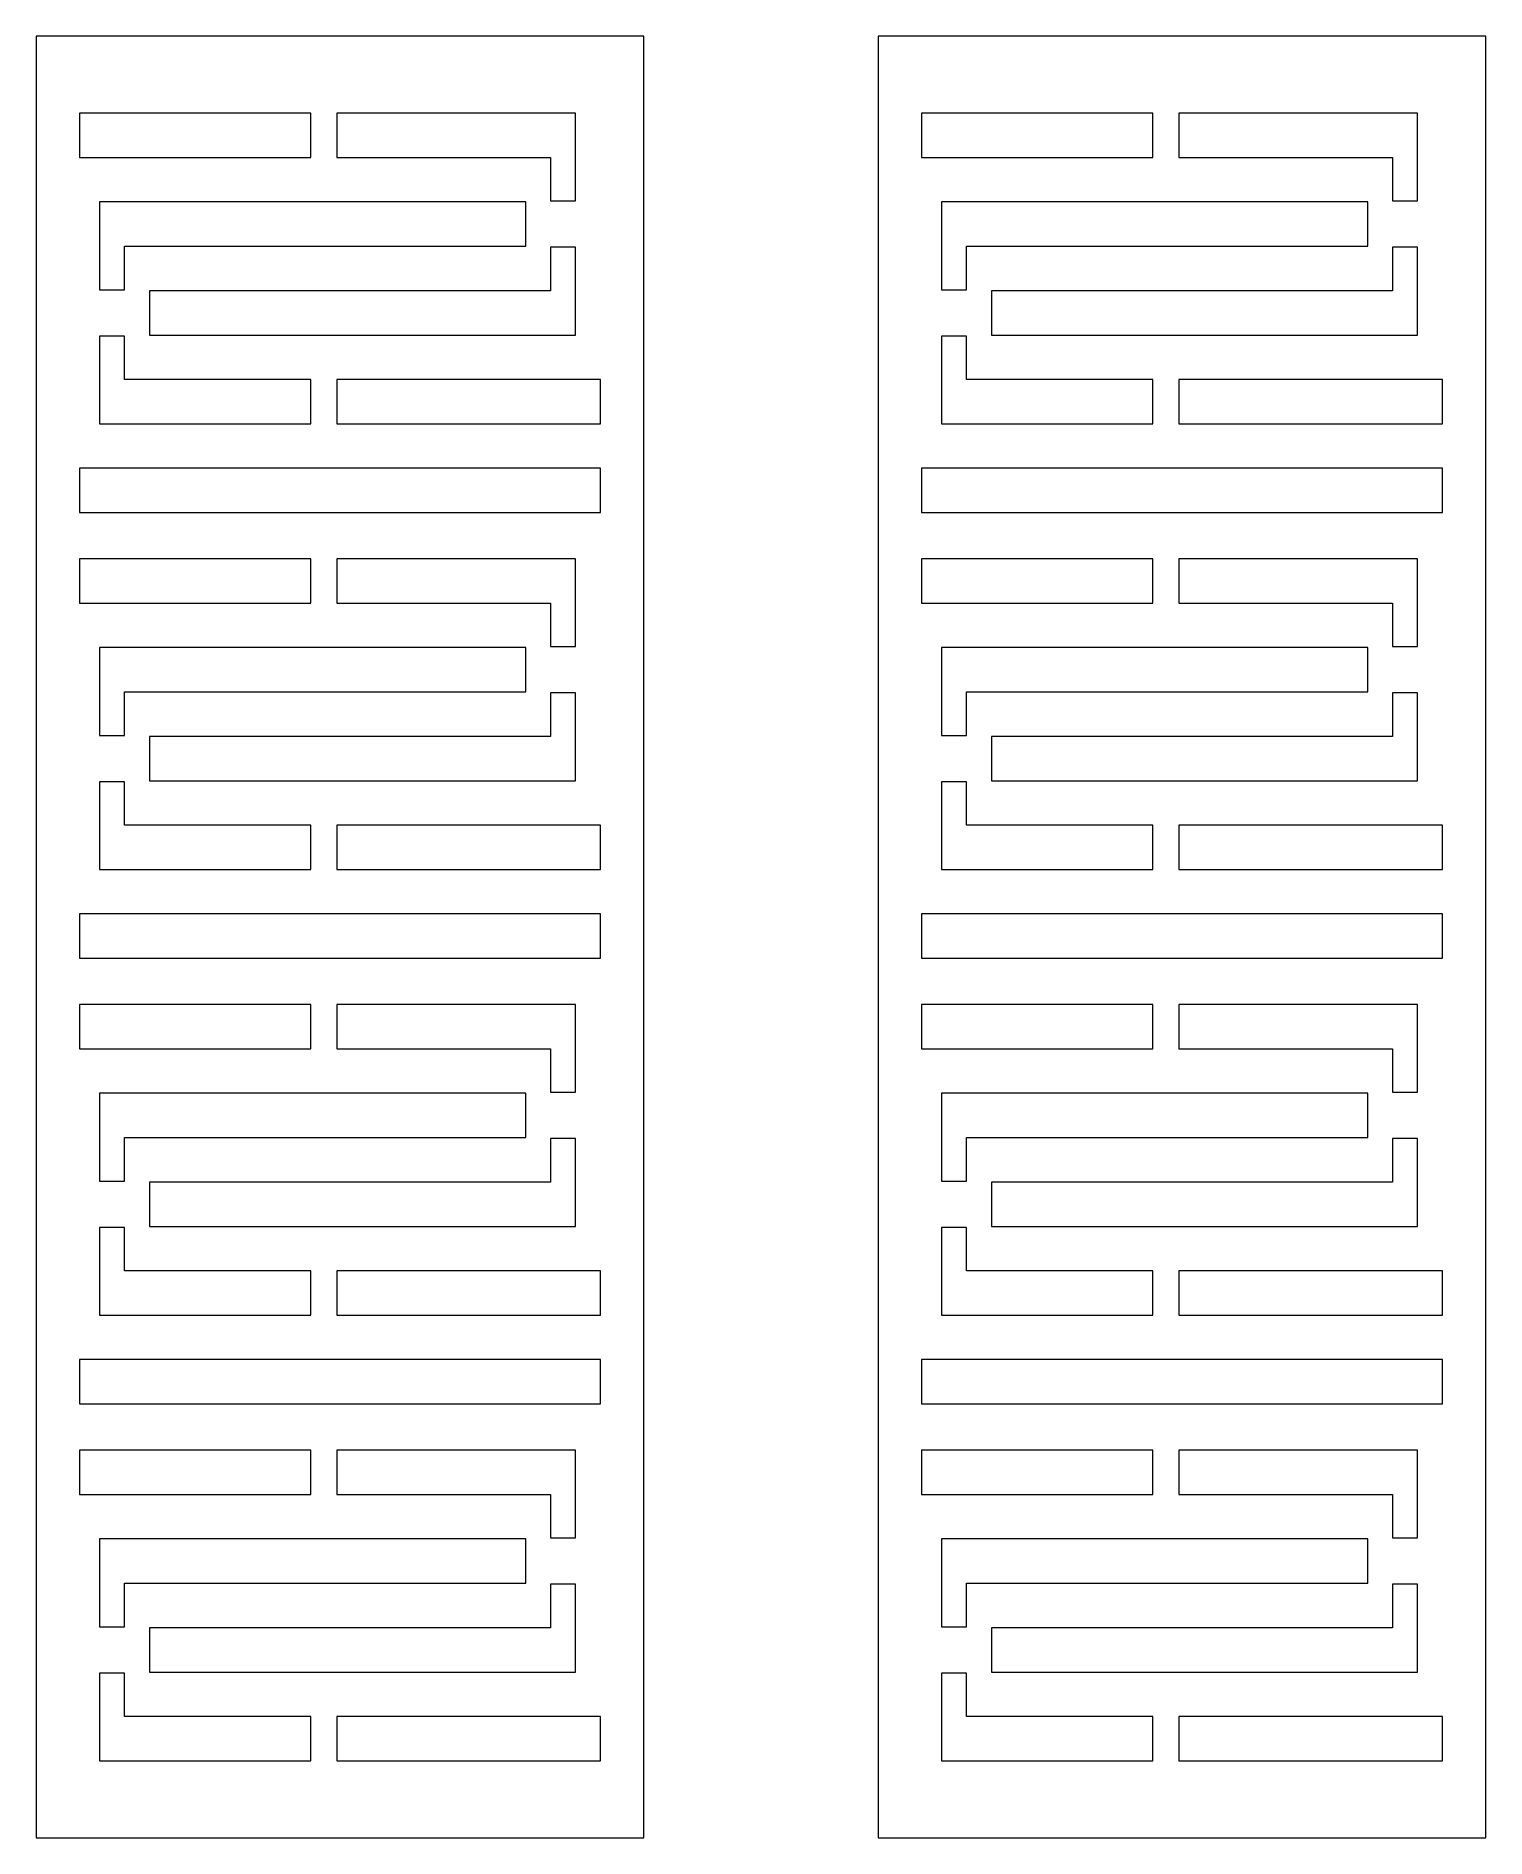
# Model space of a CAD drawing. Header units: centimetres. Extents: x -9.3 to 8.5, y -13.5 to 8.6.
import ezdxf

# ---------------------------------------------------------------- set-up
doc = ezdxf.new("R2010")
doc.units = ezdxf.units.CM
doc.header["$MEASUREMENT"] = 0
doc.layers.add('layer 1', color=7, linetype='Continuous')

msp = doc.modelspace()

# ---------------------------------------------------------------- linework, layer by layer
at = {"layer": 'layer 1', "color": 250, "lineweight": 9}
for points, knots in [([(-9.33775, 8.64633), (-9.33775, 8.64633), (-1.87497, 8.64633), (-1.87497, 8.64633), (-1.87497, 8.64633), (-1.87497, 8.64633), (-1.87497, -13.47772), (-1.87497, -13.47772), (-1.87497, -13.47772), (-1.87497, -13.47772), (-9.33775, -13.47772), (-9.33775, -13.47772), (-9.33775, -13.47772), (-9.33775, -13.47772), (-9.33775, 8.64633), (-9.33775, 8.64633)], [0, 0, 0, 0, 0.2, 0.2, 0.2, 0.2, 0.4, 0.4, 0.4, 0.4, 0.6, 0.6, 0.6, 0.6, 1, 1, 1, 1]), ([(-8.80272, 7.69883), (-8.80272, 7.69883), (-5.96615, 7.69883), (-5.96615, 7.69883), (-5.96615, 7.69883), (-5.96615, 7.69883), (-5.96615, 7.15405), (-5.96615, 7.15405), (-5.96615, 7.15405), (-5.96615, 7.15405), (-8.80272, 7.15405), (-8.80272, 7.15405), (-8.80272, 7.15405), (-8.80272, 7.15405), (-8.80272, 7.69883), (-8.80272, 7.69883)], [0, 0, 0, 0, 0.2, 0.2, 0.2, 0.2, 0.4, 0.4, 0.4, 0.4, 0.6, 0.6, 0.6, 0.6, 1, 1, 1, 1]), ([(-5.64382, 7.69883), (-5.64382, 7.69883), (-3.02062, 7.69883), (-3.02062, 7.69883), (-3.02062, 7.69883), (-3.02062, 7.69883), (-2.71531, 7.69883), (-2.71531, 7.69883), (-2.71531, 7.69883), (-2.71531, 7.69883), (-2.71531, 7.15405), (-2.71531, 7.15405), (-2.71531, 7.15405), (-2.71531, 7.15405), (-2.71531, 6.62129), (-2.71531, 6.62129), (-2.71531, 6.62129), (-2.71531, 6.62129), (-3.02062, 6.62129), (-3.02062, 6.62129), (-3.02062, 6.62129), (-3.02062, 6.62129), (-3.02062, 7.15405), (-3.02062, 7.15405), (-3.02062, 7.15405), (-3.02062, 7.15405), (-5.64382, 7.15405), (-5.64382, 7.15405), (-5.64382, 7.15405), (-5.64382, 7.15405), (-5.64382, 7.69883), (-5.64382, 7.69883)], [0, 0, 0, 0, 0.11111111, 0.11111111, 0.11111111, 0.11111111, 0.22222222, 0.22222222, 0.22222222, 0.22222222, 0.33333333, 0.33333333, 0.33333333, 0.33333333, 0.44444444, 0.44444444, 0.44444444, 0.44444444, 0.55555556, 0.55555556, 0.55555556, 0.55555556, 0.66666667, 0.66666667, 0.66666667, 0.66666667, 0.77777778, 0.77777778, 0.77777778, 0.77777778, 1, 1, 1, 1]), ([(-8.55847, 5.53173), (-8.55847, 5.53173), (-8.55847, 6.06449), (-8.55847, 6.06449), (-8.55847, 6.06449), (-8.55847, 6.06449), (-8.55847, 6.60927), (-8.55847, 6.60927), (-8.55847, 6.60927), (-8.55847, 6.60927), (-8.25316, 6.60927), (-8.25316, 6.60927), (-8.25316, 6.60927), (-8.25316, 6.60927), (-3.32593, 6.60927), (-3.32593, 6.60927), (-3.32593, 6.60927), (-3.32593, 6.60927), (-3.32593, 6.06449), (-3.32593, 6.06449), (-3.32593, 6.06449), (-3.32593, 6.06449), (-8.25316, 6.06449), (-8.25316, 6.06449), (-8.25316, 6.06449), (-8.25316, 6.06449), (-8.25316, 5.53173), (-8.25316, 5.53173), (-8.25316, 5.53173), (-8.25316, 5.53173), (-8.55847, 5.53173), (-8.55847, 5.53173)], [0, 0, 0, 0, 0.11111111, 0.11111111, 0.11111111, 0.11111111, 0.22222222, 0.22222222, 0.22222222, 0.22222222, 0.33333333, 0.33333333, 0.33333333, 0.33333333, 0.44444444, 0.44444444, 0.44444444, 0.44444444, 0.55555556, 0.55555556, 0.55555556, 0.55555556, 0.66666667, 0.66666667, 0.66666667, 0.66666667, 0.77777778, 0.77777778, 0.77777778, 0.77777778, 1, 1, 1, 1]), ([(-2.71531, 6.05246), (-2.71531, 6.05246), (-2.71531, 5.5197), (-2.71531, 5.5197), (-2.71531, 5.5197), (-2.71531, 5.5197), (-2.71531, 4.97492), (-2.71531, 4.97492), (-2.71531, 4.97492), (-2.71531, 4.97492), (-3.02062, 4.97492), (-3.02062, 4.97492), (-3.02062, 4.97492), (-3.02062, 4.97492), (-7.94345, 4.97492), (-7.94345, 4.97492), (-7.94345, 4.97492), (-7.94345, 4.97492), (-7.94345, 5.5197), (-7.94345, 5.5197), (-7.94345, 5.5197), (-7.94345, 5.5197), (-3.02062, 5.5197), (-3.02062, 5.5197), (-3.02062, 5.5197), (-3.02062, 5.5197), (-3.02062, 6.05246), (-3.02062, 6.05246), (-3.02062, 6.05246), (-3.02062, 6.05246), (-2.71531, 6.05246), (-2.71531, 6.05246)], [0, 0, 0, 0, 0.11111111, 0.11111111, 0.11111111, 0.11111111, 0.22222222, 0.22222222, 0.22222222, 0.22222222, 0.33333333, 0.33333333, 0.33333333, 0.33333333, 0.44444444, 0.44444444, 0.44444444, 0.44444444, 0.55555556, 0.55555556, 0.55555556, 0.55555556, 0.66666667, 0.66666667, 0.66666667, 0.66666667, 0.77777778, 0.77777778, 0.77777778, 0.77777778, 1, 1, 1, 1]), ([(-5.96615, 3.88536), (-5.96615, 3.88536), (-8.25316, 3.88536), (-8.25316, 3.88536), (-8.25316, 3.88536), (-8.25316, 3.88536), (-8.55847, 3.88536), (-8.55847, 3.88536), (-8.55847, 3.88536), (-8.55847, 3.88536), (-8.55847, 4.43014), (-8.55847, 4.43014), (-8.55847, 4.43014), (-8.55847, 4.43014), (-8.55847, 4.9629), (-8.55847, 4.9629), (-8.55847, 4.9629), (-8.55847, 4.9629), (-8.25316, 4.9629), (-8.25316, 4.9629), (-8.25316, 4.9629), (-8.25316, 4.9629), (-8.25316, 4.43014), (-8.25316, 4.43014), (-8.25316, 4.43014), (-8.25316, 4.43014), (-5.96615, 4.43014), (-5.96615, 4.43014), (-5.96615, 4.43014), (-5.96615, 4.43014), (-5.96615, 3.88536), (-5.96615, 3.88536)], [0, 0, 0, 0, 0.11111111, 0.11111111, 0.11111111, 0.11111111, 0.22222222, 0.22222222, 0.22222222, 0.22222222, 0.33333333, 0.33333333, 0.33333333, 0.33333333, 0.44444444, 0.44444444, 0.44444444, 0.44444444, 0.55555556, 0.55555556, 0.55555556, 0.55555556, 0.66666667, 0.66666667, 0.66666667, 0.66666667, 0.77777778, 0.77777778, 0.77777778, 0.77777778, 1, 1, 1, 1]), ([(-2.41, 3.88536), (-2.41, 3.88536), (-5.64382, 3.88536), (-5.64382, 3.88536), (-5.64382, 3.88536), (-5.64382, 3.88536), (-5.64382, 4.43014), (-5.64382, 4.43014), (-5.64382, 4.43014), (-5.64382, 4.43014), (-2.41, 4.43014), (-2.41, 4.43014), (-2.41, 4.43014), (-2.41, 4.43014), (-2.41, 3.88536), (-2.41, 3.88536)], [0, 0, 0, 0, 0.2, 0.2, 0.2, 0.2, 0.4, 0.4, 0.4, 0.4, 0.6, 0.6, 0.6, 0.6, 1, 1, 1, 1]), ([(-8.80272, 3.34058), (-8.80272, 3.34058), (-2.40999, 3.34058), (-2.40999, 3.34058), (-2.40999, 3.34058), (-2.40999, 3.34058), (-2.40999, 2.7958), (-2.40999, 2.7958), (-2.40999, 2.7958), (-2.40999, 2.7958), (-8.80272, 2.7958), (-8.80272, 2.7958), (-8.80272, 2.7958), (-8.80272, 2.7958), (-8.80272, 3.34058), (-8.80272, 3.34058)], [0, 0, 0, 0, 0.2, 0.2, 0.2, 0.2, 0.4, 0.4, 0.4, 0.4, 0.6, 0.6, 0.6, 0.6, 1, 1, 1, 1]), ([(-8.80272, 2.22697), (-8.80272, 2.22697), (-5.96615, 2.22697), (-5.96615, 2.22697), (-5.96615, 2.22697), (-5.96615, 2.22697), (-5.96615, 1.68219), (-5.96615, 1.68219), (-5.96615, 1.68219), (-5.96615, 1.68219), (-8.80272, 1.68219), (-8.80272, 1.68219), (-8.80272, 1.68219), (-8.80272, 1.68219), (-8.80272, 2.22697), (-8.80272, 2.22697)], [0, 0, 0, 0, 0.2, 0.2, 0.2, 0.2, 0.4, 0.4, 0.4, 0.4, 0.6, 0.6, 0.6, 0.6, 1, 1, 1, 1]), ([(-5.64382, 2.22697), (-5.64382, 2.22697), (-3.02062, 2.22697), (-3.02062, 2.22697), (-3.02062, 2.22697), (-3.02062, 2.22697), (-2.71531, 2.22697), (-2.71531, 2.22697), (-2.71531, 2.22697), (-2.71531, 2.22697), (-2.71531, 1.68219), (-2.71531, 1.68219), (-2.71531, 1.68219), (-2.71531, 1.68219), (-2.71531, 1.14943), (-2.71531, 1.14943), (-2.71531, 1.14943), (-2.71531, 1.14943), (-3.02062, 1.14943), (-3.02062, 1.14943), (-3.02062, 1.14943), (-3.02062, 1.14943), (-3.02062, 1.68219), (-3.02062, 1.68219), (-3.02062, 1.68219), (-3.02062, 1.68219), (-5.64382, 1.68219), (-5.64382, 1.68219), (-5.64382, 1.68219), (-5.64382, 1.68219), (-5.64382, 2.22697), (-5.64382, 2.22697)], [0, 0, 0, 0, 0.11111111, 0.11111111, 0.11111111, 0.11111111, 0.22222222, 0.22222222, 0.22222222, 0.22222222, 0.33333333, 0.33333333, 0.33333333, 0.33333333, 0.44444444, 0.44444444, 0.44444444, 0.44444444, 0.55555556, 0.55555556, 0.55555556, 0.55555556, 0.66666667, 0.66666667, 0.66666667, 0.66666667, 0.77777778, 0.77777778, 0.77777778, 0.77777778, 1, 1, 1, 1]), ([(-8.55847, 0.05987), (-8.55847, 0.05987), (-8.55847, 0.59262), (-8.55847, 0.59262), (-8.55847, 0.59262), (-8.55847, 0.59262), (-8.55847, 1.13741), (-8.55847, 1.13741), (-8.55847, 1.13741), (-8.55847, 1.13741), (-8.25316, 1.13741), (-8.25316, 1.13741), (-8.25316, 1.13741), (-8.25316, 1.13741), (-3.32593, 1.13741), (-3.32593, 1.13741), (-3.32593, 1.13741), (-3.32593, 1.13741), (-3.32593, 0.59262), (-3.32593, 0.59262), (-3.32593, 0.59262), (-3.32593, 0.59262), (-8.25316, 0.59262), (-8.25316, 0.59262), (-8.25316, 0.59262), (-8.25316, 0.59262), (-8.25316, 0.05987), (-8.25316, 0.05987), (-8.25316, 0.05987), (-8.25316, 0.05987), (-8.55847, 0.05987), (-8.55847, 0.05987)], [0, 0, 0, 0, 0.11111111, 0.11111111, 0.11111111, 0.11111111, 0.22222222, 0.22222222, 0.22222222, 0.22222222, 0.33333333, 0.33333333, 0.33333333, 0.33333333, 0.44444444, 0.44444444, 0.44444444, 0.44444444, 0.55555556, 0.55555556, 0.55555556, 0.55555556, 0.66666667, 0.66666667, 0.66666667, 0.66666667, 0.77777778, 0.77777778, 0.77777778, 0.77777778, 1, 1, 1, 1]), ([(-2.71531, 0.5806), (-2.71531, 0.5806), (-2.71531, 0.04784), (-2.71531, 0.04784), (-2.71531, 0.04784), (-2.71531, 0.04784), (-2.71531, -0.49694), (-2.71531, -0.49694), (-2.71531, -0.49694), (-2.71531, -0.49694), (-3.02062, -0.49694), (-3.02062, -0.49694), (-3.02062, -0.49694), (-3.02062, -0.49694), (-7.94345, -0.49694), (-7.94345, -0.49694), (-7.94345, -0.49694), (-7.94345, -0.49694), (-7.94345, 0.04784), (-7.94345, 0.04784), (-7.94345, 0.04784), (-7.94345, 0.04784), (-3.02062, 0.04784), (-3.02062, 0.04784), (-3.02062, 0.04784), (-3.02062, 0.04784), (-3.02062, 0.5806), (-3.02062, 0.5806), (-3.02062, 0.5806), (-3.02062, 0.5806), (-2.71531, 0.5806), (-2.71531, 0.5806)], [0, 0, 0, 0, 0.11111111, 0.11111111, 0.11111111, 0.11111111, 0.22222222, 0.22222222, 0.22222222, 0.22222222, 0.33333333, 0.33333333, 0.33333333, 0.33333333, 0.44444444, 0.44444444, 0.44444444, 0.44444444, 0.55555556, 0.55555556, 0.55555556, 0.55555556, 0.66666667, 0.66666667, 0.66666667, 0.66666667, 0.77777778, 0.77777778, 0.77777778, 0.77777778, 1, 1, 1, 1]), ([(-5.96615, -1.5865), (-5.96615, -1.5865), (-8.25316, -1.5865), (-8.25316, -1.5865), (-8.25316, -1.5865), (-8.25316, -1.5865), (-8.55847, -1.5865), (-8.55847, -1.5865), (-8.55847, -1.5865), (-8.55847, -1.5865), (-8.55847, -1.04172), (-8.55847, -1.04172), (-8.55847, -1.04172), (-8.55847, -1.04172), (-8.55847, -0.50896), (-8.55847, -0.50896), (-8.55847, -0.50896), (-8.55847, -0.50896), (-8.25316, -0.50896), (-8.25316, -0.50896), (-8.25316, -0.50896), (-8.25316, -0.50896), (-8.25316, -1.04172), (-8.25316, -1.04172), (-8.25316, -1.04172), (-8.25316, -1.04172), (-5.96615, -1.04172), (-5.96615, -1.04172), (-5.96615, -1.04172), (-5.96615, -1.04172), (-5.96615, -1.5865), (-5.96615, -1.5865)], [0, 0, 0, 0, 0.11111111, 0.11111111, 0.11111111, 0.11111111, 0.22222222, 0.22222222, 0.22222222, 0.22222222, 0.33333333, 0.33333333, 0.33333333, 0.33333333, 0.44444444, 0.44444444, 0.44444444, 0.44444444, 0.55555556, 0.55555556, 0.55555556, 0.55555556, 0.66666667, 0.66666667, 0.66666667, 0.66666667, 0.77777778, 0.77777778, 0.77777778, 0.77777778, 1, 1, 1, 1]), ([(-2.41, -1.5865), (-2.41, -1.5865), (-5.64382, -1.5865), (-5.64382, -1.5865), (-5.64382, -1.5865), (-5.64382, -1.5865), (-5.64382, -1.04172), (-5.64382, -1.04172), (-5.64382, -1.04172), (-5.64382, -1.04172), (-2.41, -1.04172), (-2.41, -1.04172), (-2.41, -1.04172), (-2.41, -1.04172), (-2.41, -1.5865), (-2.41, -1.5865)], [0, 0, 0, 0, 0.2, 0.2, 0.2, 0.2, 0.4, 0.4, 0.4, 0.4, 0.6, 0.6, 0.6, 0.6, 1, 1, 1, 1]), ([(-8.80272, -2.13128), (-8.80272, -2.13128), (-2.40999, -2.13128), (-2.40999, -2.13128), (-2.40999, -2.13128), (-2.40999, -2.13128), (-2.40999, -2.67606), (-2.40999, -2.67606), (-2.40999, -2.67606), (-2.40999, -2.67606), (-8.80272, -2.67606), (-8.80272, -2.67606), (-8.80272, -2.67606), (-8.80272, -2.67606), (-8.80272, -2.13128), (-8.80272, -2.13128)], [0, 0, 0, 0, 0.2, 0.2, 0.2, 0.2, 0.4, 0.4, 0.4, 0.4, 0.6, 0.6, 0.6, 0.6, 1, 1, 1, 1]), ([(-8.80272, -3.24489), (-8.80272, -3.24489), (-5.96615, -3.24489), (-5.96615, -3.24489), (-5.96615, -3.24489), (-5.96615, -3.24489), (-5.96615, -3.78967), (-5.96615, -3.78967), (-5.96615, -3.78967), (-5.96615, -3.78967), (-8.80272, -3.78967), (-8.80272, -3.78967), (-8.80272, -3.78967), (-8.80272, -3.78967), (-8.80272, -3.24489), (-8.80272, -3.24489)], [0, 0, 0, 0, 0.2, 0.2, 0.2, 0.2, 0.4, 0.4, 0.4, 0.4, 0.6, 0.6, 0.6, 0.6, 1, 1, 1, 1]), ([(-5.64382, -3.24489), (-5.64382, -3.24489), (-3.02062, -3.24489), (-3.02062, -3.24489), (-3.02062, -3.24489), (-3.02062, -3.24489), (-2.71531, -3.24489), (-2.71531, -3.24489), (-2.71531, -3.24489), (-2.71531, -3.24489), (-2.71531, -3.78967), (-2.71531, -3.78967), (-2.71531, -3.78967), (-2.71531, -3.78967), (-2.71531, -4.32243), (-2.71531, -4.32243), (-2.71531, -4.32243), (-2.71531, -4.32243), (-3.02062, -4.32243), (-3.02062, -4.32243), (-3.02062, -4.32243), (-3.02062, -4.32243), (-3.02062, -3.78967), (-3.02062, -3.78967), (-3.02062, -3.78967), (-3.02062, -3.78967), (-5.64382, -3.78967), (-5.64382, -3.78967), (-5.64382, -3.78967), (-5.64382, -3.78967), (-5.64382, -3.24489), (-5.64382, -3.24489)], [0, 0, 0, 0, 0.11111111, 0.11111111, 0.11111111, 0.11111111, 0.22222222, 0.22222222, 0.22222222, 0.22222222, 0.33333333, 0.33333333, 0.33333333, 0.33333333, 0.44444444, 0.44444444, 0.44444444, 0.44444444, 0.55555556, 0.55555556, 0.55555556, 0.55555556, 0.66666667, 0.66666667, 0.66666667, 0.66666667, 0.77777778, 0.77777778, 0.77777778, 0.77777778, 1, 1, 1, 1]), ([(-8.55847, -5.412), (-8.55847, -5.412), (-8.55847, -4.87924), (-8.55847, -4.87924), (-8.55847, -4.87924), (-8.55847, -4.87924), (-8.55847, -4.33445), (-8.55847, -4.33445), (-8.55847, -4.33445), (-8.55847, -4.33445), (-8.25316, -4.33445), (-8.25316, -4.33445), (-8.25316, -4.33445), (-8.25316, -4.33445), (-3.32593, -4.33445), (-3.32593, -4.33445), (-3.32593, -4.33445), (-3.32593, -4.33445), (-3.32593, -4.87924), (-3.32593, -4.87924), (-3.32593, -4.87924), (-3.32593, -4.87924), (-8.25316, -4.87924), (-8.25316, -4.87924), (-8.25316, -4.87924), (-8.25316, -4.87924), (-8.25316, -5.412), (-8.25316, -5.412), (-8.25316, -5.412), (-8.25316, -5.412), (-8.55847, -5.412), (-8.55847, -5.412)], [0, 0, 0, 0, 0.11111111, 0.11111111, 0.11111111, 0.11111111, 0.22222222, 0.22222222, 0.22222222, 0.22222222, 0.33333333, 0.33333333, 0.33333333, 0.33333333, 0.44444444, 0.44444444, 0.44444444, 0.44444444, 0.55555556, 0.55555556, 0.55555556, 0.55555556, 0.66666667, 0.66666667, 0.66666667, 0.66666667, 0.77777778, 0.77777778, 0.77777778, 0.77777778, 1, 1, 1, 1]), ([(-2.71531, -4.89126), (-2.71531, -4.89126), (-2.71531, -5.42402), (-2.71531, -5.42402), (-2.71531, -5.42402), (-2.71531, -5.42402), (-2.71531, -5.9688), (-2.71531, -5.9688), (-2.71531, -5.9688), (-2.71531, -5.9688), (-3.02062, -5.9688), (-3.02062, -5.9688), (-3.02062, -5.9688), (-3.02062, -5.9688), (-7.94345, -5.9688), (-7.94345, -5.9688), (-7.94345, -5.9688), (-7.94345, -5.9688), (-7.94345, -5.42402), (-7.94345, -5.42402), (-7.94345, -5.42402), (-7.94345, -5.42402), (-3.02062, -5.42402), (-3.02062, -5.42402), (-3.02062, -5.42402), (-3.02062, -5.42402), (-3.02062, -4.89126), (-3.02062, -4.89126), (-3.02062, -4.89126), (-3.02062, -4.89126), (-2.71531, -4.89126), (-2.71531, -4.89126)], [0, 0, 0, 0, 0.11111111, 0.11111111, 0.11111111, 0.11111111, 0.22222222, 0.22222222, 0.22222222, 0.22222222, 0.33333333, 0.33333333, 0.33333333, 0.33333333, 0.44444444, 0.44444444, 0.44444444, 0.44444444, 0.55555556, 0.55555556, 0.55555556, 0.55555556, 0.66666667, 0.66666667, 0.66666667, 0.66666667, 0.77777778, 0.77777778, 0.77777778, 0.77777778, 1, 1, 1, 1]), ([(-5.96615, -7.05836), (-5.96615, -7.05836), (-8.25316, -7.05836), (-8.25316, -7.05836), (-8.25316, -7.05836), (-8.25316, -7.05836), (-8.55847, -7.05836), (-8.55847, -7.05836), (-8.55847, -7.05836), (-8.55847, -7.05836), (-8.55847, -6.51358), (-8.55847, -6.51358), (-8.55847, -6.51358), (-8.55847, -6.51358), (-8.55847, -5.98082), (-8.55847, -5.98082), (-8.55847, -5.98082), (-8.55847, -5.98082), (-8.25316, -5.98082), (-8.25316, -5.98082), (-8.25316, -5.98082), (-8.25316, -5.98082), (-8.25316, -6.51358), (-8.25316, -6.51358), (-8.25316, -6.51358), (-8.25316, -6.51358), (-5.96615, -6.51358), (-5.96615, -6.51358), (-5.96615, -6.51358), (-5.96615, -6.51358), (-5.96615, -7.05836), (-5.96615, -7.05836)], [0, 0, 0, 0, 0.11111111, 0.11111111, 0.11111111, 0.11111111, 0.22222222, 0.22222222, 0.22222222, 0.22222222, 0.33333333, 0.33333333, 0.33333333, 0.33333333, 0.44444444, 0.44444444, 0.44444444, 0.44444444, 0.55555556, 0.55555556, 0.55555556, 0.55555556, 0.66666667, 0.66666667, 0.66666667, 0.66666667, 0.77777778, 0.77777778, 0.77777778, 0.77777778, 1, 1, 1, 1]), ([(-2.41, -7.05836), (-2.41, -7.05836), (-5.64382, -7.05836), (-5.64382, -7.05836), (-5.64382, -7.05836), (-5.64382, -7.05836), (-5.64382, -6.51358), (-5.64382, -6.51358), (-5.64382, -6.51358), (-5.64382, -6.51358), (-2.41, -6.51358), (-2.41, -6.51358), (-2.41, -6.51358), (-2.41, -6.51358), (-2.41, -7.05836), (-2.41, -7.05836)], [0, 0, 0, 0, 0.2, 0.2, 0.2, 0.2, 0.4, 0.4, 0.4, 0.4, 0.6, 0.6, 0.6, 0.6, 1, 1, 1, 1]), ([(-8.80272, -7.60314), (-8.80272, -7.60314), (-2.40999, -7.60314), (-2.40999, -7.60314), (-2.40999, -7.60314), (-2.40999, -7.60314), (-2.40999, -8.14792), (-2.40999, -8.14792), (-2.40999, -8.14792), (-2.40999, -8.14792), (-8.80272, -8.14792), (-8.80272, -8.14792), (-8.80272, -8.14792), (-8.80272, -8.14792), (-8.80272, -7.60314), (-8.80272, -7.60314)], [0, 0, 0, 0, 0.2, 0.2, 0.2, 0.2, 0.4, 0.4, 0.4, 0.4, 0.6, 0.6, 0.6, 0.6, 1, 1, 1, 1]), ([(-8.80272, -8.71675), (-8.80272, -8.71675), (-5.96615, -8.71675), (-5.96615, -8.71675), (-5.96615, -8.71675), (-5.96615, -8.71675), (-5.96615, -9.26153), (-5.96615, -9.26153), (-5.96615, -9.26153), (-5.96615, -9.26153), (-8.80272, -9.26153), (-8.80272, -9.26153), (-8.80272, -9.26153), (-8.80272, -9.26153), (-8.80272, -8.71675), (-8.80272, -8.71675)], [0, 0, 0, 0, 0.2, 0.2, 0.2, 0.2, 0.4, 0.4, 0.4, 0.4, 0.6, 0.6, 0.6, 0.6, 1, 1, 1, 1]), ([(-5.64382, -8.71675), (-5.64382, -8.71675), (-3.02062, -8.71675), (-3.02062, -8.71675), (-3.02062, -8.71675), (-3.02062, -8.71675), (-2.71531, -8.71675), (-2.71531, -8.71675), (-2.71531, -8.71675), (-2.71531, -8.71675), (-2.71531, -9.26153), (-2.71531, -9.26153), (-2.71531, -9.26153), (-2.71531, -9.26153), (-2.71531, -9.79429), (-2.71531, -9.79429), (-2.71531, -9.79429), (-2.71531, -9.79429), (-3.02062, -9.79429), (-3.02062, -9.79429), (-3.02062, -9.79429), (-3.02062, -9.79429), (-3.02062, -9.26153), (-3.02062, -9.26153), (-3.02062, -9.26153), (-3.02062, -9.26153), (-5.64382, -9.26153), (-5.64382, -9.26153), (-5.64382, -9.26153), (-5.64382, -9.26153), (-5.64382, -8.71675), (-5.64382, -8.71675)], [0, 0, 0, 0, 0.11111111, 0.11111111, 0.11111111, 0.11111111, 0.22222222, 0.22222222, 0.22222222, 0.22222222, 0.33333333, 0.33333333, 0.33333333, 0.33333333, 0.44444444, 0.44444444, 0.44444444, 0.44444444, 0.55555556, 0.55555556, 0.55555556, 0.55555556, 0.66666667, 0.66666667, 0.66666667, 0.66666667, 0.77777778, 0.77777778, 0.77777778, 0.77777778, 1, 1, 1, 1]), ([(-8.55847, -10.88386), (-8.55847, -10.88386), (-8.55847, -10.3511), (-8.55847, -10.3511), (-8.55847, -10.3511), (-8.55847, -10.3511), (-8.55847, -9.80632), (-8.55847, -9.80632), (-8.55847, -9.80632), (-8.55847, -9.80632), (-8.25316, -9.80632), (-8.25316, -9.80632), (-8.25316, -9.80632), (-8.25316, -9.80632), (-3.32593, -9.80632), (-3.32593, -9.80632), (-3.32593, -9.80632), (-3.32593, -9.80632), (-3.32593, -10.3511), (-3.32593, -10.3511), (-3.32593, -10.3511), (-3.32593, -10.3511), (-8.25316, -10.3511), (-8.25316, -10.3511), (-8.25316, -10.3511), (-8.25316, -10.3511), (-8.25316, -10.88386), (-8.25316, -10.88386), (-8.25316, -10.88386), (-8.25316, -10.88386), (-8.55847, -10.88386), (-8.55847, -10.88386)], [0, 0, 0, 0, 0.11111111, 0.11111111, 0.11111111, 0.11111111, 0.22222222, 0.22222222, 0.22222222, 0.22222222, 0.33333333, 0.33333333, 0.33333333, 0.33333333, 0.44444444, 0.44444444, 0.44444444, 0.44444444, 0.55555556, 0.55555556, 0.55555556, 0.55555556, 0.66666667, 0.66666667, 0.66666667, 0.66666667, 0.77777778, 0.77777778, 0.77777778, 0.77777778, 1, 1, 1, 1]), ([(-2.71531, -10.36312), (-2.71531, -10.36312), (-2.71531, -10.89588), (-2.71531, -10.89588), (-2.71531, -10.89588), (-2.71531, -10.89588), (-2.71531, -11.44066), (-2.71531, -11.44066), (-2.71531, -11.44066), (-2.71531, -11.44066), (-3.02062, -11.44066), (-3.02062, -11.44066), (-3.02062, -11.44066), (-3.02062, -11.44066), (-7.94345, -11.44066), (-7.94345, -11.44066), (-7.94345, -11.44066), (-7.94345, -11.44066), (-7.94345, -10.89588), (-7.94345, -10.89588), (-7.94345, -10.89588), (-7.94345, -10.89588), (-3.02062, -10.89588), (-3.02062, -10.89588), (-3.02062, -10.89588), (-3.02062, -10.89588), (-3.02062, -10.36312), (-3.02062, -10.36312), (-3.02062, -10.36312), (-3.02062, -10.36312), (-2.71531, -10.36312), (-2.71531, -10.36312)], [0, 0, 0, 0, 0.11111111, 0.11111111, 0.11111111, 0.11111111, 0.22222222, 0.22222222, 0.22222222, 0.22222222, 0.33333333, 0.33333333, 0.33333333, 0.33333333, 0.44444444, 0.44444444, 0.44444444, 0.44444444, 0.55555556, 0.55555556, 0.55555556, 0.55555556, 0.66666667, 0.66666667, 0.66666667, 0.66666667, 0.77777778, 0.77777778, 0.77777778, 0.77777778, 1, 1, 1, 1]), ([(-5.96615, -12.53023), (-5.96615, -12.53023), (-8.25316, -12.53023), (-8.25316, -12.53023), (-8.25316, -12.53023), (-8.25316, -12.53023), (-8.55847, -12.53023), (-8.55847, -12.53023), (-8.55847, -12.53023), (-8.55847, -12.53023), (-8.55847, -11.98544), (-8.55847, -11.98544), (-8.55847, -11.98544), (-8.55847, -11.98544), (-8.55847, -11.45269), (-8.55847, -11.45269), (-8.55847, -11.45269), (-8.55847, -11.45269), (-8.25316, -11.45269), (-8.25316, -11.45269), (-8.25316, -11.45269), (-8.25316, -11.45269), (-8.25316, -11.98544), (-8.25316, -11.98544), (-8.25316, -11.98544), (-8.25316, -11.98544), (-5.96615, -11.98544), (-5.96615, -11.98544), (-5.96615, -11.98544), (-5.96615, -11.98544), (-5.96615, -12.53023), (-5.96615, -12.53023)], [0, 0, 0, 0, 0.11111111, 0.11111111, 0.11111111, 0.11111111, 0.22222222, 0.22222222, 0.22222222, 0.22222222, 0.33333333, 0.33333333, 0.33333333, 0.33333333, 0.44444444, 0.44444444, 0.44444444, 0.44444444, 0.55555556, 0.55555556, 0.55555556, 0.55555556, 0.66666667, 0.66666667, 0.66666667, 0.66666667, 0.77777778, 0.77777778, 0.77777778, 0.77777778, 1, 1, 1, 1]), ([(-2.41, -12.53023), (-2.41, -12.53023), (-5.64382, -12.53023), (-5.64382, -12.53023), (-5.64382, -12.53023), (-5.64382, -12.53023), (-5.64382, -11.98544), (-5.64382, -11.98544), (-5.64382, -11.98544), (-5.64382, -11.98544), (-2.41, -11.98544), (-2.41, -11.98544), (-2.41, -11.98544), (-2.41, -11.98544), (-2.41, -12.53023), (-2.41, -12.53023)], [0, 0, 0, 0, 0.2, 0.2, 0.2, 0.2, 0.4, 0.4, 0.4, 0.4, 0.6, 0.6, 0.6, 0.6, 1, 1, 1, 1])]:
    msp.add_open_spline(points, degree=3, knots=knots, dxfattribs=at)
at = {"layer": 'layer 1', "color": 242, "lineweight": 9}
for points, knots in [([(0.99884, 8.64633), (0.99884, 8.64633), (8.46162, 8.64633), (8.46162, 8.64633), (8.46162, 8.64633), (8.46162, 8.64633), (8.46162, -13.47772), (8.46162, -13.47772), (8.46162, -13.47772), (8.46162, -13.47772), (0.99884, -13.47772), (0.99884, -13.47772), (0.99884, -13.47772), (0.99884, -13.47772), (0.99884, 8.64633), (0.99884, 8.64633)], [0, 0, 0, 0, 0.2, 0.2, 0.2, 0.2, 0.4, 0.4, 0.4, 0.4, 0.6, 0.6, 0.6, 0.6, 1, 1, 1, 1]), ([(1.53387, 7.69883), (1.53387, 7.69883), (4.37044, 7.69883), (4.37044, 7.69883), (4.37044, 7.69883), (4.37044, 7.69883), (4.37044, 7.15405), (4.37044, 7.15405), (4.37044, 7.15405), (4.37044, 7.15405), (1.53387, 7.15405), (1.53387, 7.15405), (1.53387, 7.15405), (1.53387, 7.15405), (1.53387, 7.69883), (1.53387, 7.69883)], [0, 0, 0, 0, 0.2, 0.2, 0.2, 0.2, 0.4, 0.4, 0.4, 0.4, 0.6, 0.6, 0.6, 0.6, 1, 1, 1, 1]), ([(4.69277, 7.69883), (4.69277, 7.69883), (7.31597, 7.69883), (7.31597, 7.69883), (7.31597, 7.69883), (7.31597, 7.69883), (7.62128, 7.69883), (7.62128, 7.69883), (7.62128, 7.69883), (7.62128, 7.69883), (7.62128, 7.15405), (7.62128, 7.15405), (7.62128, 7.15405), (7.62128, 7.15405), (7.62128, 6.62129), (7.62128, 6.62129), (7.62128, 6.62129), (7.62128, 6.62129), (7.31597, 6.62129), (7.31597, 6.62129), (7.31597, 6.62129), (7.31597, 6.62129), (7.31597, 7.15405), (7.31597, 7.15405), (7.31597, 7.15405), (7.31597, 7.15405), (4.69277, 7.15405), (4.69277, 7.15405), (4.69277, 7.15405), (4.69277, 7.15405), (4.69277, 7.69883), (4.69277, 7.69883)], [0, 0, 0, 0, 0.11111111, 0.11111111, 0.11111111, 0.11111111, 0.22222222, 0.22222222, 0.22222222, 0.22222222, 0.33333333, 0.33333333, 0.33333333, 0.33333333, 0.44444444, 0.44444444, 0.44444444, 0.44444444, 0.55555556, 0.55555556, 0.55555556, 0.55555556, 0.66666667, 0.66666667, 0.66666667, 0.66666667, 0.77777778, 0.77777778, 0.77777778, 0.77777778, 1, 1, 1, 1]), ([(1.77812, 5.53173), (1.77812, 5.53173), (1.77812, 6.06449), (1.77812, 6.06449), (1.77812, 6.06449), (1.77812, 6.06449), (1.77812, 6.60927), (1.77812, 6.60927), (1.77812, 6.60927), (1.77812, 6.60927), (2.08343, 6.60927), (2.08343, 6.60927), (2.08343, 6.60927), (2.08343, 6.60927), (7.01066, 6.60927), (7.01066, 6.60927), (7.01066, 6.60927), (7.01066, 6.60927), (7.01066, 6.06449), (7.01066, 6.06449), (7.01066, 6.06449), (7.01066, 6.06449), (2.08343, 6.06449), (2.08343, 6.06449), (2.08343, 6.06449), (2.08343, 6.06449), (2.08343, 5.53173), (2.08343, 5.53173), (2.08343, 5.53173), (2.08343, 5.53173), (1.77812, 5.53173), (1.77812, 5.53173)], [0, 0, 0, 0, 0.11111111, 0.11111111, 0.11111111, 0.11111111, 0.22222222, 0.22222222, 0.22222222, 0.22222222, 0.33333333, 0.33333333, 0.33333333, 0.33333333, 0.44444444, 0.44444444, 0.44444444, 0.44444444, 0.55555556, 0.55555556, 0.55555556, 0.55555556, 0.66666667, 0.66666667, 0.66666667, 0.66666667, 0.77777778, 0.77777778, 0.77777778, 0.77777778, 1, 1, 1, 1]), ([(7.62128, 6.05246), (7.62128, 6.05246), (7.62128, 5.5197), (7.62128, 5.5197), (7.62128, 5.5197), (7.62128, 5.5197), (7.62128, 4.97492), (7.62128, 4.97492), (7.62128, 4.97492), (7.62128, 4.97492), (7.31597, 4.97492), (7.31597, 4.97492), (7.31597, 4.97492), (7.31597, 4.97492), (2.39314, 4.97492), (2.39314, 4.97492), (2.39314, 4.97492), (2.39314, 4.97492), (2.39314, 5.5197), (2.39314, 5.5197), (2.39314, 5.5197), (2.39314, 5.5197), (7.31597, 5.5197), (7.31597, 5.5197), (7.31597, 5.5197), (7.31597, 5.5197), (7.31597, 6.05246), (7.31597, 6.05246), (7.31597, 6.05246), (7.31597, 6.05246), (7.62128, 6.05246), (7.62128, 6.05246)], [0, 0, 0, 0, 0.11111111, 0.11111111, 0.11111111, 0.11111111, 0.22222222, 0.22222222, 0.22222222, 0.22222222, 0.33333333, 0.33333333, 0.33333333, 0.33333333, 0.44444444, 0.44444444, 0.44444444, 0.44444444, 0.55555556, 0.55555556, 0.55555556, 0.55555556, 0.66666667, 0.66666667, 0.66666667, 0.66666667, 0.77777778, 0.77777778, 0.77777778, 0.77777778, 1, 1, 1, 1]), ([(4.37044, 3.88536), (4.37044, 3.88536), (2.08343, 3.88536), (2.08343, 3.88536), (2.08343, 3.88536), (2.08343, 3.88536), (1.77812, 3.88536), (1.77812, 3.88536), (1.77812, 3.88536), (1.77812, 3.88536), (1.77812, 4.43014), (1.77812, 4.43014), (1.77812, 4.43014), (1.77812, 4.43014), (1.77812, 4.9629), (1.77812, 4.9629), (1.77812, 4.9629), (1.77812, 4.9629), (2.08343, 4.9629), (2.08343, 4.9629), (2.08343, 4.9629), (2.08343, 4.9629), (2.08343, 4.43014), (2.08343, 4.43014), (2.08343, 4.43014), (2.08343, 4.43014), (4.37044, 4.43014), (4.37044, 4.43014), (4.37044, 4.43014), (4.37044, 4.43014), (4.37044, 3.88536), (4.37044, 3.88536)], [0, 0, 0, 0, 0.11111111, 0.11111111, 0.11111111, 0.11111111, 0.22222222, 0.22222222, 0.22222222, 0.22222222, 0.33333333, 0.33333333, 0.33333333, 0.33333333, 0.44444444, 0.44444444, 0.44444444, 0.44444444, 0.55555556, 0.55555556, 0.55555556, 0.55555556, 0.66666667, 0.66666667, 0.66666667, 0.66666667, 0.77777778, 0.77777778, 0.77777778, 0.77777778, 1, 1, 1, 1]), ([(7.92659, 3.88536), (7.92659, 3.88536), (4.69277, 3.88536), (4.69277, 3.88536), (4.69277, 3.88536), (4.69277, 3.88536), (4.69277, 4.43014), (4.69277, 4.43014), (4.69277, 4.43014), (4.69277, 4.43014), (7.92659, 4.43014), (7.92659, 4.43014), (7.92659, 4.43014), (7.92659, 4.43014), (7.92659, 3.88536), (7.92659, 3.88536)], [0, 0, 0, 0, 0.2, 0.2, 0.2, 0.2, 0.4, 0.4, 0.4, 0.4, 0.6, 0.6, 0.6, 0.6, 1, 1, 1, 1]), ([(1.53387, 3.34058), (1.53387, 3.34058), (7.9266, 3.34058), (7.9266, 3.34058), (7.9266, 3.34058), (7.9266, 3.34058), (7.9266, 2.7958), (7.9266, 2.7958), (7.9266, 2.7958), (7.9266, 2.7958), (1.53387, 2.7958), (1.53387, 2.7958), (1.53387, 2.7958), (1.53387, 2.7958), (1.53387, 3.34058), (1.53387, 3.34058)], [0, 0, 0, 0, 0.2, 0.2, 0.2, 0.2, 0.4, 0.4, 0.4, 0.4, 0.6, 0.6, 0.6, 0.6, 1, 1, 1, 1]), ([(1.53387, 2.22697), (1.53387, 2.22697), (4.37044, 2.22697), (4.37044, 2.22697), (4.37044, 2.22697), (4.37044, 2.22697), (4.37044, 1.68219), (4.37044, 1.68219), (4.37044, 1.68219), (4.37044, 1.68219), (1.53387, 1.68219), (1.53387, 1.68219), (1.53387, 1.68219), (1.53387, 1.68219), (1.53387, 2.22697), (1.53387, 2.22697)], [0, 0, 0, 0, 0.2, 0.2, 0.2, 0.2, 0.4, 0.4, 0.4, 0.4, 0.6, 0.6, 0.6, 0.6, 1, 1, 1, 1]), ([(4.69277, 2.22697), (4.69277, 2.22697), (7.31597, 2.22697), (7.31597, 2.22697), (7.31597, 2.22697), (7.31597, 2.22697), (7.62128, 2.22697), (7.62128, 2.22697), (7.62128, 2.22697), (7.62128, 2.22697), (7.62128, 1.68219), (7.62128, 1.68219), (7.62128, 1.68219), (7.62128, 1.68219), (7.62128, 1.14943), (7.62128, 1.14943), (7.62128, 1.14943), (7.62128, 1.14943), (7.31597, 1.14943), (7.31597, 1.14943), (7.31597, 1.14943), (7.31597, 1.14943), (7.31597, 1.68219), (7.31597, 1.68219), (7.31597, 1.68219), (7.31597, 1.68219), (4.69277, 1.68219), (4.69277, 1.68219), (4.69277, 1.68219), (4.69277, 1.68219), (4.69277, 2.22697), (4.69277, 2.22697)], [0, 0, 0, 0, 0.11111111, 0.11111111, 0.11111111, 0.11111111, 0.22222222, 0.22222222, 0.22222222, 0.22222222, 0.33333333, 0.33333333, 0.33333333, 0.33333333, 0.44444444, 0.44444444, 0.44444444, 0.44444444, 0.55555556, 0.55555556, 0.55555556, 0.55555556, 0.66666667, 0.66666667, 0.66666667, 0.66666667, 0.77777778, 0.77777778, 0.77777778, 0.77777778, 1, 1, 1, 1]), ([(1.77812, 0.05987), (1.77812, 0.05987), (1.77812, 0.59262), (1.77812, 0.59262), (1.77812, 0.59262), (1.77812, 0.59262), (1.77812, 1.13741), (1.77812, 1.13741), (1.77812, 1.13741), (1.77812, 1.13741), (2.08343, 1.13741), (2.08343, 1.13741), (2.08343, 1.13741), (2.08343, 1.13741), (7.01066, 1.13741), (7.01066, 1.13741), (7.01066, 1.13741), (7.01066, 1.13741), (7.01066, 0.59262), (7.01066, 0.59262), (7.01066, 0.59262), (7.01066, 0.59262), (2.08343, 0.59262), (2.08343, 0.59262), (2.08343, 0.59262), (2.08343, 0.59262), (2.08343, 0.05987), (2.08343, 0.05987), (2.08343, 0.05987), (2.08343, 0.05987), (1.77812, 0.05987), (1.77812, 0.05987)], [0, 0, 0, 0, 0.11111111, 0.11111111, 0.11111111, 0.11111111, 0.22222222, 0.22222222, 0.22222222, 0.22222222, 0.33333333, 0.33333333, 0.33333333, 0.33333333, 0.44444444, 0.44444444, 0.44444444, 0.44444444, 0.55555556, 0.55555556, 0.55555556, 0.55555556, 0.66666667, 0.66666667, 0.66666667, 0.66666667, 0.77777778, 0.77777778, 0.77777778, 0.77777778, 1, 1, 1, 1]), ([(7.62128, 0.5806), (7.62128, 0.5806), (7.62128, 0.04784), (7.62128, 0.04784), (7.62128, 0.04784), (7.62128, 0.04784), (7.62128, -0.49694), (7.62128, -0.49694), (7.62128, -0.49694), (7.62128, -0.49694), (7.31597, -0.49694), (7.31597, -0.49694), (7.31597, -0.49694), (7.31597, -0.49694), (2.39314, -0.49694), (2.39314, -0.49694), (2.39314, -0.49694), (2.39314, -0.49694), (2.39314, 0.04784), (2.39314, 0.04784), (2.39314, 0.04784), (2.39314, 0.04784), (7.31597, 0.04784), (7.31597, 0.04784), (7.31597, 0.04784), (7.31597, 0.04784), (7.31597, 0.5806), (7.31597, 0.5806), (7.31597, 0.5806), (7.31597, 0.5806), (7.62128, 0.5806), (7.62128, 0.5806)], [0, 0, 0, 0, 0.11111111, 0.11111111, 0.11111111, 0.11111111, 0.22222222, 0.22222222, 0.22222222, 0.22222222, 0.33333333, 0.33333333, 0.33333333, 0.33333333, 0.44444444, 0.44444444, 0.44444444, 0.44444444, 0.55555556, 0.55555556, 0.55555556, 0.55555556, 0.66666667, 0.66666667, 0.66666667, 0.66666667, 0.77777778, 0.77777778, 0.77777778, 0.77777778, 1, 1, 1, 1]), ([(4.37044, -1.5865), (4.37044, -1.5865), (2.08343, -1.5865), (2.08343, -1.5865), (2.08343, -1.5865), (2.08343, -1.5865), (1.77812, -1.5865), (1.77812, -1.5865), (1.77812, -1.5865), (1.77812, -1.5865), (1.77812, -1.04172), (1.77812, -1.04172), (1.77812, -1.04172), (1.77812, -1.04172), (1.77812, -0.50896), (1.77812, -0.50896), (1.77812, -0.50896), (1.77812, -0.50896), (2.08343, -0.50896), (2.08343, -0.50896), (2.08343, -0.50896), (2.08343, -0.50896), (2.08343, -1.04172), (2.08343, -1.04172), (2.08343, -1.04172), (2.08343, -1.04172), (4.37044, -1.04172), (4.37044, -1.04172), (4.37044, -1.04172), (4.37044, -1.04172), (4.37044, -1.5865), (4.37044, -1.5865)], [0, 0, 0, 0, 0.11111111, 0.11111111, 0.11111111, 0.11111111, 0.22222222, 0.22222222, 0.22222222, 0.22222222, 0.33333333, 0.33333333, 0.33333333, 0.33333333, 0.44444444, 0.44444444, 0.44444444, 0.44444444, 0.55555556, 0.55555556, 0.55555556, 0.55555556, 0.66666667, 0.66666667, 0.66666667, 0.66666667, 0.77777778, 0.77777778, 0.77777778, 0.77777778, 1, 1, 1, 1]), ([(7.92659, -1.5865), (7.92659, -1.5865), (4.69277, -1.5865), (4.69277, -1.5865), (4.69277, -1.5865), (4.69277, -1.5865), (4.69277, -1.04172), (4.69277, -1.04172), (4.69277, -1.04172), (4.69277, -1.04172), (7.92659, -1.04172), (7.92659, -1.04172), (7.92659, -1.04172), (7.92659, -1.04172), (7.92659, -1.5865), (7.92659, -1.5865)], [0, 0, 0, 0, 0.2, 0.2, 0.2, 0.2, 0.4, 0.4, 0.4, 0.4, 0.6, 0.6, 0.6, 0.6, 1, 1, 1, 1]), ([(1.53387, -2.13128), (1.53387, -2.13128), (7.9266, -2.13128), (7.9266, -2.13128), (7.9266, -2.13128), (7.9266, -2.13128), (7.9266, -2.67606), (7.9266, -2.67606), (7.9266, -2.67606), (7.9266, -2.67606), (1.53387, -2.67606), (1.53387, -2.67606), (1.53387, -2.67606), (1.53387, -2.67606), (1.53387, -2.13128), (1.53387, -2.13128)], [0, 0, 0, 0, 0.2, 0.2, 0.2, 0.2, 0.4, 0.4, 0.4, 0.4, 0.6, 0.6, 0.6, 0.6, 1, 1, 1, 1]), ([(1.53387, -3.24489), (1.53387, -3.24489), (4.37044, -3.24489), (4.37044, -3.24489), (4.37044, -3.24489), (4.37044, -3.24489), (4.37044, -3.78967), (4.37044, -3.78967), (4.37044, -3.78967), (4.37044, -3.78967), (1.53387, -3.78967), (1.53387, -3.78967), (1.53387, -3.78967), (1.53387, -3.78967), (1.53387, -3.24489), (1.53387, -3.24489)], [0, 0, 0, 0, 0.2, 0.2, 0.2, 0.2, 0.4, 0.4, 0.4, 0.4, 0.6, 0.6, 0.6, 0.6, 1, 1, 1, 1]), ([(4.69277, -3.24489), (4.69277, -3.24489), (7.31597, -3.24489), (7.31597, -3.24489), (7.31597, -3.24489), (7.31597, -3.24489), (7.62128, -3.24489), (7.62128, -3.24489), (7.62128, -3.24489), (7.62128, -3.24489), (7.62128, -3.78967), (7.62128, -3.78967), (7.62128, -3.78967), (7.62128, -3.78967), (7.62128, -4.32243), (7.62128, -4.32243), (7.62128, -4.32243), (7.62128, -4.32243), (7.31597, -4.32243), (7.31597, -4.32243), (7.31597, -4.32243), (7.31597, -4.32243), (7.31597, -3.78967), (7.31597, -3.78967), (7.31597, -3.78967), (7.31597, -3.78967), (4.69277, -3.78967), (4.69277, -3.78967), (4.69277, -3.78967), (4.69277, -3.78967), (4.69277, -3.24489), (4.69277, -3.24489)], [0, 0, 0, 0, 0.11111111, 0.11111111, 0.11111111, 0.11111111, 0.22222222, 0.22222222, 0.22222222, 0.22222222, 0.33333333, 0.33333333, 0.33333333, 0.33333333, 0.44444444, 0.44444444, 0.44444444, 0.44444444, 0.55555556, 0.55555556, 0.55555556, 0.55555556, 0.66666667, 0.66666667, 0.66666667, 0.66666667, 0.77777778, 0.77777778, 0.77777778, 0.77777778, 1, 1, 1, 1]), ([(1.77812, -5.412), (1.77812, -5.412), (1.77812, -4.87924), (1.77812, -4.87924), (1.77812, -4.87924), (1.77812, -4.87924), (1.77812, -4.33445), (1.77812, -4.33445), (1.77812, -4.33445), (1.77812, -4.33445), (2.08343, -4.33445), (2.08343, -4.33445), (2.08343, -4.33445), (2.08343, -4.33445), (7.01066, -4.33445), (7.01066, -4.33445), (7.01066, -4.33445), (7.01066, -4.33445), (7.01066, -4.87924), (7.01066, -4.87924), (7.01066, -4.87924), (7.01066, -4.87924), (2.08343, -4.87924), (2.08343, -4.87924), (2.08343, -4.87924), (2.08343, -4.87924), (2.08343, -5.412), (2.08343, -5.412), (2.08343, -5.412), (2.08343, -5.412), (1.77812, -5.412), (1.77812, -5.412)], [0, 0, 0, 0, 0.11111111, 0.11111111, 0.11111111, 0.11111111, 0.22222222, 0.22222222, 0.22222222, 0.22222222, 0.33333333, 0.33333333, 0.33333333, 0.33333333, 0.44444444, 0.44444444, 0.44444444, 0.44444444, 0.55555556, 0.55555556, 0.55555556, 0.55555556, 0.66666667, 0.66666667, 0.66666667, 0.66666667, 0.77777778, 0.77777778, 0.77777778, 0.77777778, 1, 1, 1, 1]), ([(7.62128, -4.89126), (7.62128, -4.89126), (7.62128, -5.42402), (7.62128, -5.42402), (7.62128, -5.42402), (7.62128, -5.42402), (7.62128, -5.9688), (7.62128, -5.9688), (7.62128, -5.9688), (7.62128, -5.9688), (7.31597, -5.9688), (7.31597, -5.9688), (7.31597, -5.9688), (7.31597, -5.9688), (2.39314, -5.9688), (2.39314, -5.9688), (2.39314, -5.9688), (2.39314, -5.9688), (2.39314, -5.42402), (2.39314, -5.42402), (2.39314, -5.42402), (2.39314, -5.42402), (7.31597, -5.42402), (7.31597, -5.42402), (7.31597, -5.42402), (7.31597, -5.42402), (7.31597, -4.89126), (7.31597, -4.89126), (7.31597, -4.89126), (7.31597, -4.89126), (7.62128, -4.89126), (7.62128, -4.89126)], [0, 0, 0, 0, 0.11111111, 0.11111111, 0.11111111, 0.11111111, 0.22222222, 0.22222222, 0.22222222, 0.22222222, 0.33333333, 0.33333333, 0.33333333, 0.33333333, 0.44444444, 0.44444444, 0.44444444, 0.44444444, 0.55555556, 0.55555556, 0.55555556, 0.55555556, 0.66666667, 0.66666667, 0.66666667, 0.66666667, 0.77777778, 0.77777778, 0.77777778, 0.77777778, 1, 1, 1, 1]), ([(4.37044, -7.05836), (4.37044, -7.05836), (2.08343, -7.05836), (2.08343, -7.05836), (2.08343, -7.05836), (2.08343, -7.05836), (1.77812, -7.05836), (1.77812, -7.05836), (1.77812, -7.05836), (1.77812, -7.05836), (1.77812, -6.51358), (1.77812, -6.51358), (1.77812, -6.51358), (1.77812, -6.51358), (1.77812, -5.98082), (1.77812, -5.98082), (1.77812, -5.98082), (1.77812, -5.98082), (2.08343, -5.98082), (2.08343, -5.98082), (2.08343, -5.98082), (2.08343, -5.98082), (2.08343, -6.51358), (2.08343, -6.51358), (2.08343, -6.51358), (2.08343, -6.51358), (4.37044, -6.51358), (4.37044, -6.51358), (4.37044, -6.51358), (4.37044, -6.51358), (4.37044, -7.05836), (4.37044, -7.05836)], [0, 0, 0, 0, 0.11111111, 0.11111111, 0.11111111, 0.11111111, 0.22222222, 0.22222222, 0.22222222, 0.22222222, 0.33333333, 0.33333333, 0.33333333, 0.33333333, 0.44444444, 0.44444444, 0.44444444, 0.44444444, 0.55555556, 0.55555556, 0.55555556, 0.55555556, 0.66666667, 0.66666667, 0.66666667, 0.66666667, 0.77777778, 0.77777778, 0.77777778, 0.77777778, 1, 1, 1, 1]), ([(7.92659, -7.05836), (7.92659, -7.05836), (4.69277, -7.05836), (4.69277, -7.05836), (4.69277, -7.05836), (4.69277, -7.05836), (4.69277, -6.51358), (4.69277, -6.51358), (4.69277, -6.51358), (4.69277, -6.51358), (7.92659, -6.51358), (7.92659, -6.51358), (7.92659, -6.51358), (7.92659, -6.51358), (7.92659, -7.05836), (7.92659, -7.05836)], [0, 0, 0, 0, 0.2, 0.2, 0.2, 0.2, 0.4, 0.4, 0.4, 0.4, 0.6, 0.6, 0.6, 0.6, 1, 1, 1, 1]), ([(1.53387, -7.60314), (1.53387, -7.60314), (7.9266, -7.60314), (7.9266, -7.60314), (7.9266, -7.60314), (7.9266, -7.60314), (7.9266, -8.14792), (7.9266, -8.14792), (7.9266, -8.14792), (7.9266, -8.14792), (1.53387, -8.14792), (1.53387, -8.14792), (1.53387, -8.14792), (1.53387, -8.14792), (1.53387, -7.60314), (1.53387, -7.60314)], [0, 0, 0, 0, 0.2, 0.2, 0.2, 0.2, 0.4, 0.4, 0.4, 0.4, 0.6, 0.6, 0.6, 0.6, 1, 1, 1, 1]), ([(1.53387, -8.71675), (1.53387, -8.71675), (4.37044, -8.71675), (4.37044, -8.71675), (4.37044, -8.71675), (4.37044, -8.71675), (4.37044, -9.26153), (4.37044, -9.26153), (4.37044, -9.26153), (4.37044, -9.26153), (1.53387, -9.26153), (1.53387, -9.26153), (1.53387, -9.26153), (1.53387, -9.26153), (1.53387, -8.71675), (1.53387, -8.71675)], [0, 0, 0, 0, 0.2, 0.2, 0.2, 0.2, 0.4, 0.4, 0.4, 0.4, 0.6, 0.6, 0.6, 0.6, 1, 1, 1, 1]), ([(4.69277, -8.71675), (4.69277, -8.71675), (7.31597, -8.71675), (7.31597, -8.71675), (7.31597, -8.71675), (7.31597, -8.71675), (7.62128, -8.71675), (7.62128, -8.71675), (7.62128, -8.71675), (7.62128, -8.71675), (7.62128, -9.26153), (7.62128, -9.26153), (7.62128, -9.26153), (7.62128, -9.26153), (7.62128, -9.79429), (7.62128, -9.79429), (7.62128, -9.79429), (7.62128, -9.79429), (7.31597, -9.79429), (7.31597, -9.79429), (7.31597, -9.79429), (7.31597, -9.79429), (7.31597, -9.26153), (7.31597, -9.26153), (7.31597, -9.26153), (7.31597, -9.26153), (4.69277, -9.26153), (4.69277, -9.26153), (4.69277, -9.26153), (4.69277, -9.26153), (4.69277, -8.71675), (4.69277, -8.71675)], [0, 0, 0, 0, 0.11111111, 0.11111111, 0.11111111, 0.11111111, 0.22222222, 0.22222222, 0.22222222, 0.22222222, 0.33333333, 0.33333333, 0.33333333, 0.33333333, 0.44444444, 0.44444444, 0.44444444, 0.44444444, 0.55555556, 0.55555556, 0.55555556, 0.55555556, 0.66666667, 0.66666667, 0.66666667, 0.66666667, 0.77777778, 0.77777778, 0.77777778, 0.77777778, 1, 1, 1, 1]), ([(1.77812, -10.88386), (1.77812, -10.88386), (1.77812, -10.3511), (1.77812, -10.3511), (1.77812, -10.3511), (1.77812, -10.3511), (1.77812, -9.80632), (1.77812, -9.80632), (1.77812, -9.80632), (1.77812, -9.80632), (2.08343, -9.80632), (2.08343, -9.80632), (2.08343, -9.80632), (2.08343, -9.80632), (7.01066, -9.80632), (7.01066, -9.80632), (7.01066, -9.80632), (7.01066, -9.80632), (7.01066, -10.3511), (7.01066, -10.3511), (7.01066, -10.3511), (7.01066, -10.3511), (2.08343, -10.3511), (2.08343, -10.3511), (2.08343, -10.3511), (2.08343, -10.3511), (2.08343, -10.88386), (2.08343, -10.88386), (2.08343, -10.88386), (2.08343, -10.88386), (1.77812, -10.88386), (1.77812, -10.88386)], [0, 0, 0, 0, 0.11111111, 0.11111111, 0.11111111, 0.11111111, 0.22222222, 0.22222222, 0.22222222, 0.22222222, 0.33333333, 0.33333333, 0.33333333, 0.33333333, 0.44444444, 0.44444444, 0.44444444, 0.44444444, 0.55555556, 0.55555556, 0.55555556, 0.55555556, 0.66666667, 0.66666667, 0.66666667, 0.66666667, 0.77777778, 0.77777778, 0.77777778, 0.77777778, 1, 1, 1, 1]), ([(7.62128, -10.36312), (7.62128, -10.36312), (7.62128, -10.89588), (7.62128, -10.89588), (7.62128, -10.89588), (7.62128, -10.89588), (7.62128, -11.44066), (7.62128, -11.44066), (7.62128, -11.44066), (7.62128, -11.44066), (7.31597, -11.44066), (7.31597, -11.44066), (7.31597, -11.44066), (7.31597, -11.44066), (2.39314, -11.44066), (2.39314, -11.44066), (2.39314, -11.44066), (2.39314, -11.44066), (2.39314, -10.89588), (2.39314, -10.89588), (2.39314, -10.89588), (2.39314, -10.89588), (7.31597, -10.89588), (7.31597, -10.89588), (7.31597, -10.89588), (7.31597, -10.89588), (7.31597, -10.36312), (7.31597, -10.36312), (7.31597, -10.36312), (7.31597, -10.36312), (7.62128, -10.36312), (7.62128, -10.36312)], [0, 0, 0, 0, 0.11111111, 0.11111111, 0.11111111, 0.11111111, 0.22222222, 0.22222222, 0.22222222, 0.22222222, 0.33333333, 0.33333333, 0.33333333, 0.33333333, 0.44444444, 0.44444444, 0.44444444, 0.44444444, 0.55555556, 0.55555556, 0.55555556, 0.55555556, 0.66666667, 0.66666667, 0.66666667, 0.66666667, 0.77777778, 0.77777778, 0.77777778, 0.77777778, 1, 1, 1, 1]), ([(4.37044, -12.53023), (4.37044, -12.53023), (2.08343, -12.53023), (2.08343, -12.53023), (2.08343, -12.53023), (2.08343, -12.53023), (1.77812, -12.53023), (1.77812, -12.53023), (1.77812, -12.53023), (1.77812, -12.53023), (1.77812, -11.98544), (1.77812, -11.98544), (1.77812, -11.98544), (1.77812, -11.98544), (1.77812, -11.45269), (1.77812, -11.45269), (1.77812, -11.45269), (1.77812, -11.45269), (2.08343, -11.45269), (2.08343, -11.45269), (2.08343, -11.45269), (2.08343, -11.45269), (2.08343, -11.98544), (2.08343, -11.98544), (2.08343, -11.98544), (2.08343, -11.98544), (4.37044, -11.98544), (4.37044, -11.98544), (4.37044, -11.98544), (4.37044, -11.98544), (4.37044, -12.53023), (4.37044, -12.53023)], [0, 0, 0, 0, 0.11111111, 0.11111111, 0.11111111, 0.11111111, 0.22222222, 0.22222222, 0.22222222, 0.22222222, 0.33333333, 0.33333333, 0.33333333, 0.33333333, 0.44444444, 0.44444444, 0.44444444, 0.44444444, 0.55555556, 0.55555556, 0.55555556, 0.55555556, 0.66666667, 0.66666667, 0.66666667, 0.66666667, 0.77777778, 0.77777778, 0.77777778, 0.77777778, 1, 1, 1, 1]), ([(7.92659, -12.53023), (7.92659, -12.53023), (4.69277, -12.53023), (4.69277, -12.53023), (4.69277, -12.53023), (4.69277, -12.53023), (4.69277, -11.98544), (4.69277, -11.98544), (4.69277, -11.98544), (4.69277, -11.98544), (7.92659, -11.98544), (7.92659, -11.98544), (7.92659, -11.98544), (7.92659, -11.98544), (7.92659, -12.53023), (7.92659, -12.53023)], [0, 0, 0, 0, 0.2, 0.2, 0.2, 0.2, 0.4, 0.4, 0.4, 0.4, 0.6, 0.6, 0.6, 0.6, 1, 1, 1, 1])]:
    msp.add_open_spline(points, degree=3, knots=knots, dxfattribs=at)

doc.saveas('drawing.dxf')
